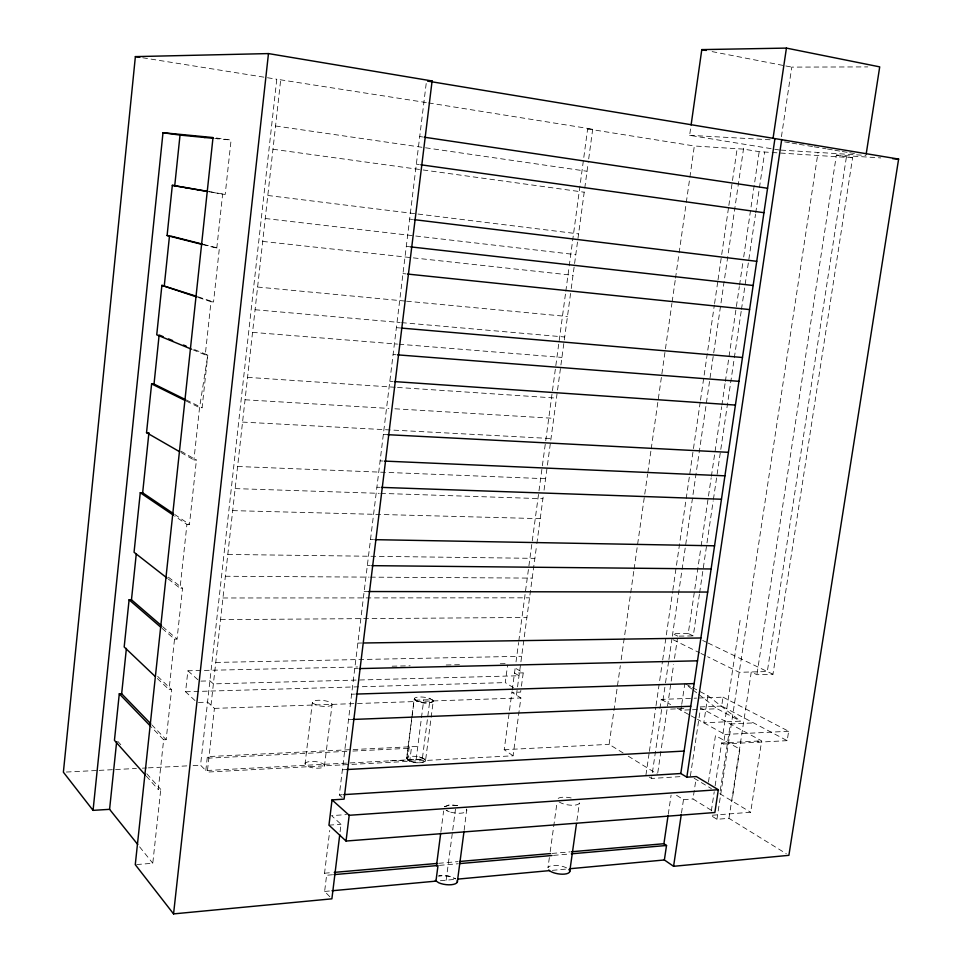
<?xml version="1.0" encoding="UTF-8"?>
<svg xmlns="http://www.w3.org/2000/svg" width="962" height="962" viewBox="0 0 962 962"><rect width="100%" height="100%" fill="white"/><g stroke="black" fill="none" stroke-linecap="round" stroke-linejoin="round"><path stroke-width="0.72" stroke-dasharray="4.81 3.61" d="M136.724 864.537L152.778 863.263L160.774 789.393L158.273 789.537L163.648 739.79L151.274 726.959M163.648 739.79L166.149 739.682L171.585 689.586L169.071 689.646L174.531 639.129L162.037 628.306M174.531 639.129L177.044 639.093L182.552 588.215L180.038 588.203L186.929 524.386L174.651 516.065M186.929 524.386L189.466 524.446L196.428 460.052L193.903 459.944L199.555 407.623L207.804 355.074L192.929 348.941M186.243 401.046L199.555 407.623L202.092 407.768L207.804 355.074L205.255 354.882L211.003 301.731L198.376 297.523M211.003 301.731L213.552 301.96L219.348 248.424L216.787 248.148L222.631 194.144L209.319 191.811M222.631 194.144L225.192 194.456L231.084 140.055L215.801 137.927M195.009 700.552L185.582 691.774L187.879 670.779L357.599 666.967M411.94 716.534L406.649 758.224C410.197 763.479 419.588 763.672 425.156 761.423L425.625 760.689L424.627 759.006L205.808 770.55L200.541 765.199L276.779 79.221L427.128 102.694M211.003 705.254L280.76 79.257M205.808 770.55L207.359 756.613L417.797 746.404M198.425 702.452L207.624 702.164L214.418 708.381L207.299 772.077L513.071 755.795L520.887 697.955L512.012 692.399L520.634 692.123L521.236 687.686M332.13 704.232L331.818 704.966A9.921 2.922 5.9 0 1 327.248 706.336L324.855 706.409A9.921 2.922 5.9 0 1 317.316 705.411L312.698 703.186A9.921 2.922 5.9 0 1 318.446 700.252A9.921 2.922 5.9 0 1 330.772 702.645L332.13 704.232L324.386 766.486A9.885 3.259 5.7 0 1 319.817 768.085L317.436 768.205A9.885 3.259 5.7 0 1 309.932 767.207L306.325 765.68L305.038 763.924L312.373 702.392M332.539 874.747L326.599 875.264L324.543 873.219L329.762 830.398M329.81 896.716L324.627 891.449L326.599 875.264M342.183 797.438L339.321 794.913L426.334 82.371M340.103 831.745L341.017 824.29L331.553 815.632L346.548 814.598M412.133 715.055L414.213 698.677C418.121 703.547 427.104 703.691 432.804 701.803L433.08 700.396L428.98 698.184M406.722 758.645L414.297 699.049A9.572 2.754 7 0 1 419.636 696.993A9.572 2.754 7 0 1 430.074 698.58L433.285 700.841L425.469 761.134C419.973 764.105 411.063 763.227 406.722 758.645L406.926 757.864A9.536 3.066 6.9 0 1 420.43 757.214L424.086 758.669L425.637 760.353M407.587 759.908L409.259 746.813L411.387 748.183L409.716 761.303L407.948 760.1M416.137 759.463L423.737 699.903M422.462 757.888L430.074 698.58M440.897 831.745L443.614 810.978M446.152 880.194L455.495 809.054M464.153 830.302L466.69 809.451M513.528 687.722L505.254 682.599L507.599 665.067M513.071 755.795L504.208 749.699L512.012 691.642M512.205 690.151L515.211 667.82M516.017 661.868L518.614 642.52M518.807 641.029L565.632 292.676M565.824 291.185L569.035 267.364M569.227 265.873L587.638 128.92L592.7 129.197L588.203 162.566M516.426 695.165L517.364 688.239M517.544 686.844L536.652 545.117M536.844 543.65L543.289 495.851M544.059 490.139L564.105 341.366M564.309 339.911L571.031 290.031M571.224 288.552L584.583 189.418M584.776 188.023L588.01 164.021M521.428 686.195L523.232 672.859L514.225 667.46M549.374 857.563L547.955 867.76A11.075 4.125 9 0 1 552.116 865.572L554.581 865.367A11.075 4.125 9 0 1 567.436 868.373M550.18 851.731L556.866 803.619M576.899 820.646L579.365 803.126M779.448 150.012L689.634 135.329L690.68 127.934M623.135 752.993L609.126 744.347L620.334 665.656M621.175 659.716L630.483 594.384M630.687 592.893L633.862 570.622M634.078 569.143L647.606 474.122M647.823 472.631L650.985 450.36M651.202 448.869L671.921 303.367M672.137 301.888L675.312 279.605M675.516 278.126L678.907 254.365M679.112 252.886L686.098 203.884M686.303 202.405L689.682 178.643M689.898 177.164L694.336 145.983L743.59 149.134L759.198 151.659L770.646 152.405M645.947 774.963L649.17 752.837M649.386 751.358L655.819 707.106M656.036 705.627L662.481 661.375M662.698 659.908L672.618 591.738M672.835 590.247L700.3 401.599M700.516 400.108L714.357 305.038M714.574 303.559L717.82 281.277M718.037 279.786L721.5 256.024M721.716 254.533L728.631 206.998M728.847 205.519L737.289 147.583M659.908 708.513L661.243 699.398L696.548 698.123M679.942 776.647L651.551 778.462L652.188 774.061M652.404 772.594L661.628 709.463M662.962 700.336L665.295 684.307M665.512 682.852L668.698 661.002M668.915 659.535L671.897 639.141M672.33 636.171L743.638 147.98M657.767 772.751L673.64 664.345M674.506 658.417L677.344 639.105M699.398 594.36L693.253 635.918L688.251 633.513L700.913 547.522M701.13 546.031L711.171 477.837M711.387 476.346L721.644 406.673M721.873 405.182L725.144 382.948M725.36 381.469L739.333 286.58M739.55 285.089L742.82 262.854M743.698 256.926L759.198 151.659M681.541 705.771L680.892 710.197L691.041 709.788M681.757 704.292L684.824 683.585L691.75 688.972M699.614 592.869L713.203 500.841M713.419 499.362L741.257 310.846M741.474 309.355L755.507 214.358M755.723 212.879L759.234 189.129M759.451 187.638L764.706 152.02M668.265 814.261L671.091 795.117M781.433 136.688L791.774 67.112L867.784 66.907M681.505 812.986L683.489 799.65L676.31 795.165M690.403 775.985L700.54 707.924L761.663 740.86L750.661 812.241L710.665 815.367L716.931 819.287L728.956 818.325L786.339 853.751M707.852 695.682L703.799 722.799L740.463 721.151L707.852 695.682L698.893 690.981M711.231 810.257L693.013 798.965L695.947 779.364M708.465 782.094L715.463 735.569L739.898 749.133L731.986 801.009M723.027 697.161L788.648 731.276L787.181 740.656L721.68 706.072L723.027 697.161L698.015 698.063M711.327 810.942L714.237 791.726M715.127 785.822L721.596 742.965L761.663 740.86M723.039 733.381L740.163 620.105M787.181 740.656L723.496 744.023L724.951 734.439L697.438 719.299M720.225 790.728L730.338 723.977L753.571 722.907M716.931 819.287L817.989 152.669M728.956 818.325L751.274 671.969L756.902 674.711L772.967 674.254L852.609 157.756L836.387 155.074L756.902 674.711M846.356 157.347L767.315 671.536L739.213 672.306L707.611 656.733M433.285 700.841L433.116 701.538C427.441 704.124 418.927 703.294 414.297 699.049M305.038 763.924L305.387 763.106A9.885 3.259 5.7 0 1 319.781 762.409L323.376 763.924L324.711 765.668M444.48 806.685L450.192 804.881L459.223 805.687L448.965 804.953L444.167 806.974M406.649 758.224L407.142 757.491M324.627 891.449L330.531 890.908M440.392 880.723L456.156 879.268M552.344 870.357L568.109 868.89M324.543 873.219L332.756 872.51M438.66 863.299L458.056 861.615M552.032 853.438L569.937 851.887M439.454 865.379L458.333 863.72M553.511 855.386L569.865 853.943M328.956 825.155L341.017 824.29M683.489 799.65L693.013 798.965M339.321 794.913L342.316 794.72M342.388 769.78L346.885 769.54M724.951 734.439L788.648 731.276M66.366 772.041L97.667 770.442M99.158 770.37L114.069 769.612M115.56 769.528L136.436 768.47M142.4 768.169L146.873 767.941M148.364 767.856L187.121 765.884M193.085 765.572L200.541 765.199M504.208 749.699L609.126 744.347M346.873 751.346L208.862 758.116L207.359 756.613M352.874 751.057L411.387 748.183M670.634 709.102L687.145 708.453M692.496 709.74L717.159 708.741L740.463 721.151M390.319 760.822L425 759.403M348.509 719.624L353.018 719.444M700.144 706.926L721.68 706.072M415.175 700.192L432.251 699.627M214.418 708.381L520.887 697.955M351.611 694.203L354.617 694.119M185.582 691.774L505.254 682.599M523.232 672.859L514.61 673.075L519.047 675.757L213.384 683.874L209.993 680.88L199.459 681.156L187.879 670.779M354.725 668.686L357.72 668.626M392.135 666.197L410.161 665.788M446.212 664.982L462.734 664.61M500.276 663.768L507.792 663.6M215.777 662.433L521.669 656.288M357.864 643.073L362.349 643.001M688.251 633.513L672.799 633.717L677.777 636.135M679.184 636.11L693.253 635.918M220.551 619.636L526.899 617.472M222.956 597.979L529.545 597.823M364.153 591.534L368.65 591.546M225.385 576.25L369.059 577.128M370.562 577.14L532.202 578.114M367.316 565.62L370.322 565.644M227.814 554.449L534.872 558.357M370.502 539.586L373.496 539.646M232.696 510.618L540.223 518.65M235.149 488.6L379.268 493.338M380.772 493.386L542.905 498.713M376.888 487.229L379.882 487.337M237.614 466.498L545.598 478.715M380.11 460.906L383.104 461.026M383.333 434.463L387.83 434.692M242.556 422.09L551.022 438.528M689.634 135.329L772.823 139.923M245.045 399.771L388.901 408.429M394.901 408.79L553.739 418.338M780.94 150.096L865.968 155.447M836.387 155.074L880.843 157.924M772.137 152.501L852.609 157.756M247.547 377.369L396.007 387.337M397.51 387.433L556.469 398.1M389.826 381.265L392.821 381.469M393.097 354.509L396.091 354.737M252.561 332.359L397.534 344.107M399.038 344.228L561.94 357.419M396.38 327.645L400.853 328.03M255.074 309.74L400.168 322.51M401.659 322.643L564.694 336.989M257.612 287.049L405.086 301.058M406.577 301.202L567.46 316.498M214.815 138.468L231.084 140.055M402.982 273.593L405.964 273.893M262.698 241.414L573.015 275.324M406.301 246.392L410.762 246.897M265.247 218.494L575.793 254.641M210.858 192.003L212.374 192.208M409.632 219.095L412.614 219.456M267.809 195.478L416.51 213.865M418.001 214.045L578.595 233.898M272.967 149.23L584.211 192.208M416.342 164.153L419.312 164.574M218.109 138.793L216.582 138.6L217.592 138.744M275.553 125.986L587.036 171.272M419.721 136.52L422.691 136.965M428.607 102.922L592.7 129.197M142.749 57.78L276.779 79.221M587.638 128.92L694.336 145.983M784.643 141.895L790.56 142.881M792.039 143.122L797.955 144.108M799.434 144.36L812.746 146.573M814.225 146.825L826.045 148.797M827.524 149.038L833.441 150.024M834.92 150.276L840.836 151.262M842.315 151.503L848.231 152.489M849.711 152.742L855.615 153.728M209.127 191.642L225.192 194.456M712.12 51.611L784.403 65.681M785.882 65.969L791.774 67.112M203.679 244.444L219.348 248.424M202.597 244.54L216.787 248.148M419.167 756.866L424.627 759.006M198.076 296.813L213.552 301.96M449.29 811.784L446.152 810.317L447.955 811.231A11.544 4.004 7.4 0 0 460.642 813.215A11.544 4.004 7.4 0 0 466.835 809.992L466.245 808.982M192.773 349.723L205.255 354.882M702.681 640.452L706.721 642.4M708.068 643.037L772.967 674.254M186.063 399.867L202.092 407.768M673.22 639.79L699.675 652.825M700.997 653.475L706.288 656.084M686.098 684.259L691.221 686.94M692.496 687.614L697.618 690.307M757.142 741.089L759.078 742.147M661.243 699.398L670.646 704.569M677.044 708.092L689.802 715.103M691.077 715.8L696.163 718.602M721.596 742.965L723.496 744.023M181.024 451.202L196.428 460.052M181.096 452.573L193.903 459.944M694.131 778.234L711.399 788.612M719.78 793.662L750.661 812.241M628.234 756.144L657.551 774.242M649.302 777.068L651.551 778.462M174.675 514.454L189.466 524.446M559.042 801.839L559.716 802.32A11.135 3.704 8.8 0 0 574.049 805.206A11.135 3.704 8.8 0 0 578.511 801.106M692.905 689.874L697.522 693.47M698.677 694.36L717.159 708.741M168.362 577.164L182.552 588.215M168.242 578.992L180.038 588.203M162.602 626.635L177.044 639.093M157.636 676.382L171.585 689.586M157.311 678.475L169.071 689.646M151.671 724.723L166.149 739.682M117.797 741.353L120.791 744.696M146.777 773.749L160.774 789.393M146.32 776.118L158.273 789.537M139.622 846.849L152.778 863.263M558.2 798.4A11.135 3.704 8.8 0 1 561.628 797.33L564.093 797.173A11.135 3.704 8.8 0 1 572.474 798.292M439.718 875.745L438.516 876.033L443.735 875.552L449.603 876.31L455.711 878.859L448.208 875.997L439.718 875.745"/><path stroke-width="1.44" d="M343.807 794.624L680.795 773.52L686.832 777.176L696.368 776.562L718.325 789.718L714.874 812.517L346.031 841.041L328.956 825.155L332.034 799.903L344.095 799.133L432.094 80.976L268.47 53.583L135.377 56.614L63.384 772.197L93.061 810.365L109.584 809.331L137.746 844.504M93.061 810.365L162.999 132.732L213.011 137.542L135.269 864.658L173.557 913.9L331.89 898.833L339.742 834.727M150.637 723.652L121.657 693.758L119.288 693.818L114.442 740.331L145.322 774.999M161.484 625.673L131.469 599.795L129.1 599.795L124.182 646.981L155.171 676.442M173.449 513.624L142.653 492.809L140.272 492.736L134.055 552.272L167.063 578.066M179.822 451.839L146.537 432.672L151.611 383.922L154.016 384.078L184.728 399.218M196.669 296.344L161.893 285.353L156.734 334.824L191.39 349.158M202.597 244.54L167.099 235.522L172.33 185.329L207.756 191.402M109.584 809.331L116.642 741.702M121.657 693.758L126.395 648.4M131.469 599.795L136.279 553.787M142.653 492.809L148.918 432.78L146.537 432.672M154.016 384.078L159.139 335.004L163.191 336.676M164.298 285.582L169.504 235.786L167.099 235.522M174.747 185.618L180.026 135.089L162.999 132.732M173.557 913.9L268.47 53.583M346.031 841.041L349.206 815.283L332.034 799.903M436.459 865.86L440.704 833.224M435.954 881.132L437.999 865.499L334.03 874.614M457.287 882.214L463.961 831.793M569.708 871.74L576.491 823.568M691.101 124.988L701.803 49.603L786.423 48.1L879.713 66.871L866.197 153.968M427.994 81.157L898.616 159.067L788.888 855.326L673.58 866.305L664.381 859.968L666.522 845.478L663.912 843.722L668.049 815.74M773.039 138.444L786.423 48.1M680.795 773.52L774.855 139.117M673.58 866.305L681.288 814.465M686.832 777.176L781.709 139.49M332.01 890.764L436.075 881.12M457.768 879.112L549.47 870.622M569.576 868.758L664.381 859.968M334.247 872.378L437.169 863.431M459.547 861.483L550.541 853.571M571.428 851.755L663.912 843.722M459.824 863.587L552.02 855.507M571.356 853.823L666.522 845.478M349.206 815.283L718.325 789.718M346.885 769.54L684.126 751.069M353.018 719.444L690.764 706.276M356.12 694.071L694.131 683.585M359.223 668.59L697.51 660.822M363.852 642.989L700.889 637.974M368.65 591.546L707.695 592.051M371.825 565.656L711.122 568.963M427.91 80.928L432.094 80.976M375 539.67L714.562 545.803M381.385 487.385L721.464 499.23M384.608 461.099L724.939 475.817M387.83 434.692L728.414 452.32M892.7 158.682L898.616 159.067M394.324 381.577L735.425 405.074M397.595 354.858L738.948 381.325M402.344 328.162L742.472 357.491M191.582 136.171L192.568 136.303M204.1 137.386L205.098 137.53M180.026 135.089L213.432 138.336M407.467 274.05L749.578 309.572M410.762 246.897L753.15 285.486M198.04 189.755L199.531 189.959M414.105 219.637L756.733 261.315M185.69 187.59L187.145 187.794M420.803 164.779L763.948 212.698M424.182 137.181L767.568 188.263M135.377 56.614L139.803 57.311M172.33 185.329L207.84 191.546M701.803 49.603L706.228 50.469M170.935 236.147L202.26 244.083M161.893 285.353L196.97 297.054M168.603 338.913L172.655 340.584M183.465 345.045L186.171 346.152M151.611 383.922L184.908 400.384M140.272 492.736L173.425 515.223M548.701 870.009L550.144 871.139A11.075 4.125 9 0 0 564.369 874.121A11.075 4.125 9 0 0 568.891 869.504M129.1 599.795L160.907 627.32M435.305 880.422L438.612 882.719A11.472 4.449 7.4 0 0 451.226 884.727A11.472 4.449 7.4 0 0 457.443 881.06L457.311 880.471M119.288 693.818L150.24 725.889"/></g></svg>
